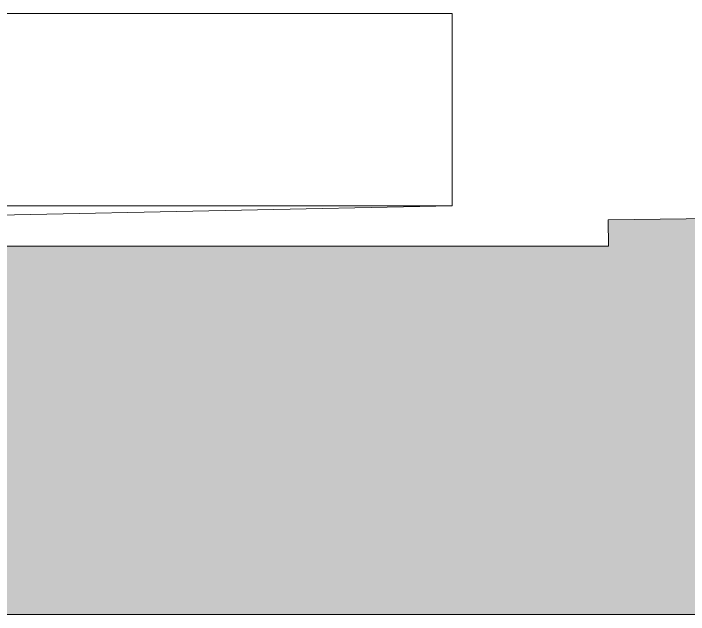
# Model space of a CAD drawing. Header units: metres. Extents: x -45 to 1930, y -347 to 488.
# Drawn here: x 166.46 to 172.43, y -230.52 to -225.2 of the extents above; entities that cross this region are included whole.
import ezdxf

# ---------------------------------------------------------------- set-up
doc = ezdxf.new("R2010")
doc.units = ezdxf.units.M
doc.layers.add('FLOATINGWINDOWS', color=2, linetype='Continuous', plot=False)
doc.layers.add('SRAFY', color=3, linetype='Continuous')
doc.layers.add('ZARIZOVAKY', color=251, linetype='Continuous')

msp = doc.modelspace()

# ---------------------------------------------------------------- hatches: boundary and pattern name
at = {"layer": 'SRAFY', "linetype": 'Continuous', "lineweight": 0}
msp.add_hatch(color=251, dxfattribs=at).paths.add_polyline_path([(91.911552, -228.810463), (104.993653, -228.406681), (122.596946, -227.884686), (160.264546, -227.111327), (160.264546, -227.261327), (171.7212, -227.261327), (171.71783, -227.029294), (208.927433, -226.550192), (208.921893, -230.518235), (91.911552, -230.518235)])

# ---------------------------------------------------------------- linework, layer by layer
at = {"layer": 'FLOATINGWINDOWS', "linetype": 'Continuous', "lineweight": 0, "flags": 128}
msp.add_lwpolyline([(91.911552, -228.810463), (104.993653, -228.406681), (122.596946, -227.884686), (160.264546, -227.111327), (160.264546, -227.261327), (171.7212, -227.261327), (171.71783, -227.029294), (208.927433, -226.550192), (208.921893, -230.518235), (91.911552, -230.518235)], close=True, dxfattribs=at)
at = {"layer": 'SRAFY', "linetype": 'Continuous', "lineweight": 0}
for p, q in [((170.340622, -226.904454), (122.596946, -227.884686)), ((170.340622, -226.904454), (137.595992, -226.904454)), ((160.264546, -227.261327), (171.7212, -227.261327))]:
    msp.add_line(p, q, dxfattribs=at)
at = {"layer": 'ZARIZOVAKY', "linetype": 'Continuous', "lineweight": 0}
for q in [(159.116274, -225.204454), (170.340622, -226.904454)]:
    msp.add_line((170.340622, -225.204454), q, dxfattribs=at)

doc.saveas('drawing.dxf')
